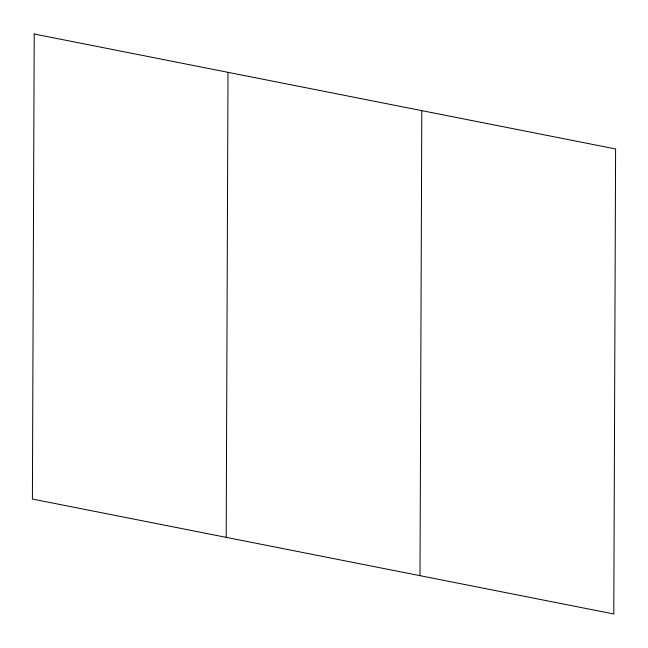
<?xml version="1.0" encoding="UTF-8"?>
<svg xmlns="http://www.w3.org/2000/svg" width="648" height="648" viewBox="0 0 648 648"><rect width="100%" height="100%" fill="white"/><g stroke="black" fill="none" stroke-linecap="round" stroke-linejoin="round"><path stroke-width="0.97" d="M226.193 537.362L227.999 72.325M419.993 575.667L421.799 110.638M34.206 34.02L32.4 499.049L613.794 613.98L615.6 148.951L34.206 34.02"/></g></svg>
